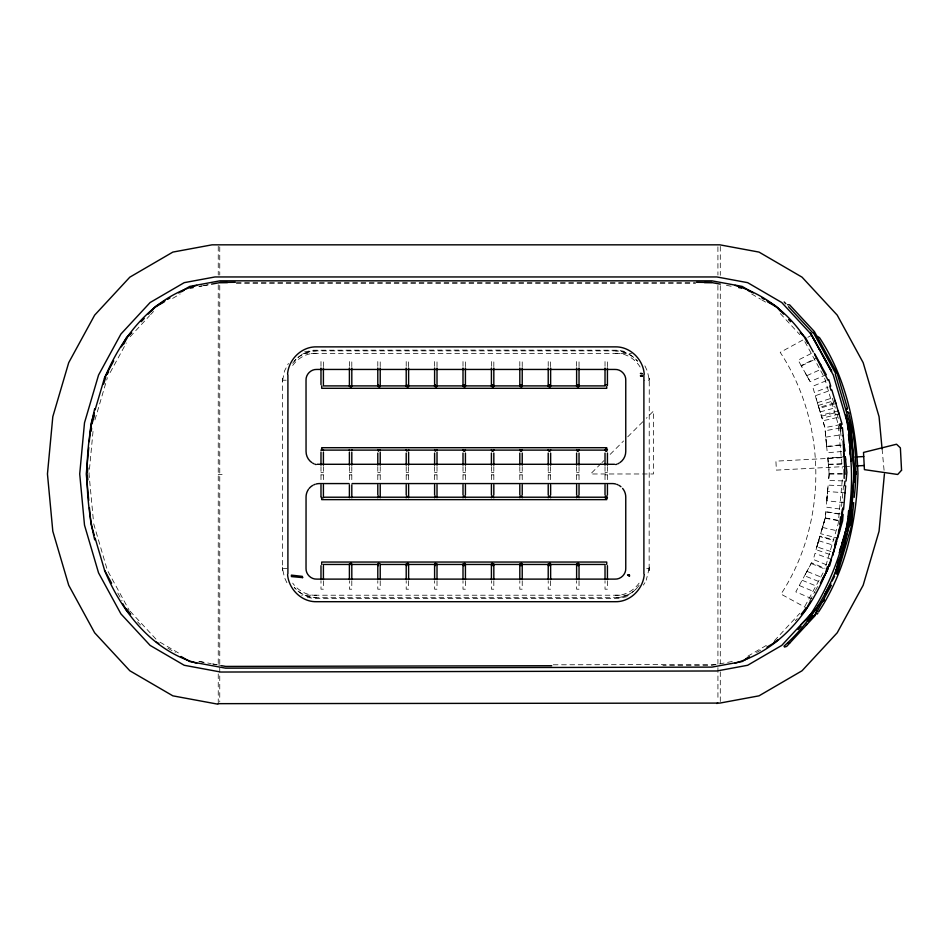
<?xml version="1.0" encoding="UTF-8"?>
<svg xmlns="http://www.w3.org/2000/svg" width="949" height="949" viewBox="0 0 949 949"><rect width="100%" height="100%" fill="white"/><g stroke="black" fill="none" stroke-linecap="round" stroke-linejoin="round"><path stroke-width="0.71" stroke-dasharray="4.75 3.56" d="M646.732 568.344L649.199 568.344L649.14 571.523L649.258 379.778L649.258 381.403M282.541 567.17L282.6 570.278L282.6 378.295M649.199 570.278L649.258 567.17M282.612 380.347L284.486 371L288.425 363.431M282.541 381.403L282.6 380.217L286.301 380.217M649.199 380.217L649.199 378.295L649.199 380.217L644.264 380.217M649.199 568.344L646.222 580.195M840.256 513.919L825.844 511.641L825.357 517.774L821.514 530.693L825.428 516.897M825.642 514.121L825.725 513.065M825.689 513.456L825.844 511.641M826.864 499.411L826.211 507.134L843.554 509.542M844.159 502.685L826.745 500.74L827.077 496.991M826.887 499.115L827.208 495.425M827.314 494.215L827.552 491.523L845.025 492.804M826.745 500.74L828.145 485.129L845.642 485.947M827.409 493.172L828.145 485.129M827.896 487.81L828.062 485.935M93.014 431.451L89.028 473.978L93.429 520.906M842.285 479.838L838.169 523.836L825.322 567.466M841.549 506.446L843.483 485.781M845.286 456.777L827.801 457.916L829.343 472.507L828.572 480.502L843.163 480.906M829.177 474.263L827.813 458.059M828.75 478.735L829.343 472.507M282.541 568.795L287.523 568.344M829.841 554.453L816.057 549.661L817.148 545.805M818.619 540.622L816.84 546.861L833.459 552.389M816.994 546.327L819.782 536.6L833.851 540.515M816.057 549.661L819.794 536.576L817.374 545.011M819.082 539.056L819.936 536.078L834.005 539.957M821.134 531.998L820.636 533.694L837.576 538.154M94.947 419.897L107.379 377.678M822.89 526.043L820.849 532.947L823.993 522.33M823.898 522.614L825.357 517.774M806.401 572.33L811.525 562.828L825.061 568.309M811.929 598.76L795.831 591.868L806.935 571.334L820.458 576.838M811.525 562.828L804.562 575.746L818.074 581.263M110.179 372.53L126.312 342.957M804.859 606.281L824.491 570.278M809.841 600.788L814.788 591.702M815.499 590.408L817.623 586.518M643.363 585.13L644.905 582.722M292.695 363.242C298.01 355.59 307.144 350.833 316.444 350.881L615.355 350.881C623.801 350.857 632.141 354.748 637.55 361.225A28.992 28.992 0 0 0 615.355 350.881M292.695 365.448C298.01 357.963 307.144 352.696 316.444 353.36L631.559 353.36M639.092 583.125C633.79 590.61 624.656 595.865 615.355 595.213L301.616 595.213M639.092 585.331C633.79 592.983 624.656 597.728 615.355 597.692L316.444 597.692C307.986 597.716 299.659 593.825 294.237 587.336A28.992 28.992 0 0 0 316.444 597.692M130.096 336.765L149.622 315.685M150.594 314.629L153.524 311.474M774.443 640.694L799.829 613.303M795.286 620.753L797.267 618.618M600.895 463.658L590.575 473.978L653.505 473.978L653.505 411.047L646.281 418.272M601.927 462.626L603.991 460.562M610.171 454.369L623.588 440.965M627.716 436.837L645.249 419.304M172.623 298.401L180.215 293.976M747.859 656.186L768.109 644.383M756.531 652.556L761.489 649.674M802.807 340.039L780.208 352.364C827.291 423.657 827.836 522.579 781.003 594.11L807.374 608.499M807.836 337.298L811.597 335.246M811.146 353.538L798.133 360.134L802.119 367.31M802.142 367.346L801.146 365.543L816.887 357.88M801.359 365.934L817.125 358.295M806.804 375.685L820.114 369.695M826.223 374.725L810.138 381.64L808.619 378.936M826.081 380.763L812.593 386.338L814.349 392.412L828.003 387.251M839.082 414.072L822.048 418.165L815.321 395.757L829.058 390.834M817.374 402.72L831.277 398.272M818.204 405.484L832.166 401.225M834.218 403.005L818.821 407.536L821.443 416.196L835.606 412.661M834.515 403.977L819.094 408.45L815.321 395.757M304.546 351.913L313.407 350.228L465.9 350.098L618.392 350.228L627.253 351.913M820.138 411.913L835.63 407.702M627.253 596.648L618.392 598.345L313.407 598.345L307.429 597.431M838.121 410.893L821.146 415.223L824.906 427.619L839.236 424.832M837.089 417.56L822.854 420.787L824.883 427.299M198.839 286.503L201.674 285.981M203.086 285.72L208.756 284.664M199.598 286.444L202.505 285.898M203.964 285.637L208.329 284.83M732.272 661.489L711.797 665.379L662.888 665.486M841.205 445.2L826.698 446.825L825.191 430.751L840.992 427.892M825.772 437.145L841.644 434.713M826.65 446.374L844.052 444.393M841.822 451.499L827.279 452.756L826.425 444.073M615.355 353.36C625.51 352.672 635.427 358.912 640.456 367.571M316.444 595.213C307.144 595.865 298.01 590.61 292.695 583.125M827.836 458.26L842.404 457.323M841.775 457.703L775.914 461.155L776.377 470.123L843.708 466.6M845.168 466.517L849.569 466.291M828.465 464.263L841.597 463.753M828.501 464.63L841.633 464.132M553.267 664.798L716.27 664.454M236.372 282.577L695.498 282.577M236.337 283.478L695.534 283.478M302.992 353.36L316.444 353.36M320.987 472.483L323.407 472.483M349.398 472.483L351.806 472.483M377.797 472.483L380.217 472.483M406.208 472.483L408.616 472.483M434.606 472.483L437.014 472.483M463.005 472.483L465.425 472.483M491.416 472.483L493.824 472.483M519.815 472.483L522.223 472.483M548.214 472.483L550.634 472.483M576.624 472.483L579.032 472.483M605.023 472.483L607.431 472.483M829.212 473.942L842.344 473.954M829.224 473.824L842.356 473.836M218.246 474.488L222.113 474.488M320.987 474.856L323.407 474.856M349.398 474.856L351.806 474.856M377.797 474.856L380.217 474.856M406.208 474.856L408.616 474.856M434.606 474.856L437.014 474.856M463.005 474.856L465.425 474.856M491.416 474.856L493.824 474.856M519.815 474.856L522.223 474.856M548.214 474.856L550.634 474.856M576.624 474.856L579.032 474.856M605.023 474.856L607.431 474.856M615.355 595.213L631.559 595.213M825.82 511.95L840.233 514.263M726.459 285.364L732.272 286.444M825.31 517.917L838.228 520.313M199.563 661.489L211.176 663.636M212.623 663.897L216.977 664.703M218.424 664.976L221.331 665.51M198.827 661.441L204.486 662.497M212.967 664.063L217.214 664.846M825.215 518.237L840.992 521.191M822.475 527.419L839.545 531.369M818.584 540.74L835.369 545.782M831.443 559.447L815.013 553.386L813.329 559.471L829.568 566.043M811.17 563.504L824.693 568.985M802.13 580.254L816.982 586.352M799.283 585.521L815.452 592.235M751.655 293.976L760.517 299.149M761.786 299.884L765.582 302.09M159.954 642.165L181.484 654.715M167.902 648.226L175.351 652.556M780.303 313.585L799.829 334.653M130.096 611.192L157.427 640.694M137.569 621.82L140.535 625.011M805.31 373.028L809.758 380.964L801.146 365.543M804.859 341.676L824.491 377.678L838.169 424.12L842.285 468.106M108.079 571.571L129.123 610.136M117.783 593.006L122.03 600.788M644.905 365.851L647.313 371L649.14 379.256M286.895 582.722L284.486 577.561L282.66 569.317M832.38 398.272L835.298 408.189M836.971 413.871L838.631 419.541M93.702 523.836L107.379 570.278M827.801 457.916L828.109 460.906M826.294 442.673L826.698 446.825M825.938 438.877L826.354 443.254M882.084 448.996L884.148 471.024M840.577 431.166L841.407 440.028M825.227 431.107L826.033 439.897M825.191 430.751L825.867 438.094M720.291 246.408L720.291 275.305M720.291 285.685L720.291 663.731M720.291 671.88L720.291 701.525M717.907 246.859L717.93 275.02M717.907 285.388L717.93 700.386M607.431 366.658L607.431 361.166L605.023 361.166L605.023 366.658M607.431 466.6L607.431 482.104M607.431 580.942L607.431 589.187L605.023 589.187L605.023 580.942M605.023 466.6L605.023 482.104M579.032 366.658L579.032 361.166L576.624 361.166L576.624 366.658M579.032 466.6L579.032 482.104M579.032 580.942L579.032 589.187L576.624 589.187L576.624 580.942M576.624 466.6L576.624 482.104M550.634 366.658L550.634 361.166L548.214 361.166L548.214 366.658M550.634 466.6L550.634 482.104M550.634 580.942L550.634 589.187L548.214 589.187L548.214 580.942M548.214 466.6L548.214 482.104M522.223 366.658L522.223 361.166L519.815 361.166L519.815 366.658M522.223 466.6L522.223 482.104M522.223 580.942L522.223 589.187L519.815 589.187L519.815 580.942M519.815 466.6L519.815 482.104M493.824 366.658L493.824 361.166L491.416 361.166L491.416 366.658M493.824 466.6L493.824 482.104M493.824 580.942L493.824 589.187L491.416 589.187L491.416 580.942M491.416 466.6L491.416 482.104M465.425 366.658L465.425 361.166L463.005 361.166L463.005 366.658M465.425 466.6L465.425 482.104M465.425 580.942L465.425 589.187L463.005 589.187L463.005 580.942M463.005 466.6L463.005 482.104M437.014 366.658L437.014 361.166L434.606 361.166L434.606 366.658M437.014 466.6L437.014 482.104M437.014 580.942L437.014 589.187L434.606 589.187L434.606 580.942M434.606 466.6L434.606 482.104M408.616 366.658L408.616 361.166L406.208 361.166L406.208 366.658M408.616 466.6L408.616 482.104M408.616 580.942L408.616 589.187L406.208 589.187L406.208 580.942M406.208 466.6L406.208 482.104M380.217 366.658L380.217 361.166L377.797 361.166L377.797 366.658M380.217 466.6L380.217 482.104M380.217 580.942L380.217 589.187L377.797 589.187L377.797 580.942M377.797 466.6L377.797 482.104M351.806 366.658L351.806 361.166L349.398 361.166L349.398 366.658M351.806 466.6L351.806 482.104M351.806 580.942L351.806 589.187L349.398 589.187L349.398 580.942M349.398 466.6L349.398 482.104M323.407 366.658L323.407 361.166L320.987 361.166L320.987 366.658M323.407 466.6L323.407 482.104M323.407 580.942L323.407 589.187L320.987 589.187L320.987 580.942M320.987 466.6L320.987 482.104M219.753 246.859L219.753 275.02M219.753 285.388L219.753 701.869M218.246 246.313L218.246 275.032M218.246 284.842L218.246 664.158M218.246 673.932L218.246 702.687M294.237 361.225A28.992 28.992 0 0 1 295.946 359.363M297.808 357.654A28.992 28.992 0 0 1 316.444 350.881M635.842 589.199A28.992 28.992 0 0 1 615.355 597.692"/><path stroke-width="1.42" d="M843.139 514.382L842.582 520.954L839.545 531.369M843.554 509.542L845.049 492.507M845.025 492.804L845.642 485.947M846.081 480.989L846.864 472.424L845.322 457.145M88.743 447.525L86.264 473.966L88.743 500.408M89.289 441.641L90.938 424.013L94.259 412.756M87.427 472.495L87.842 468.071M91.294 431.166L91.567 428.213M839.889 524.168L840.577 516.778M844.171 478.403L844.171 469.553M841.763 515.105L842.309 509.233M844.503 485.722L844.918 481.309M836.022 570.907L849.379 525.544L854.207 473.966L849.497 422.364C862.76 501.357 845.689 590.966 783.957 646.198M850.126 525.687L851.668 509.257M854.207 482.104L854.966 473.966M853.697 502.519L851.502 525.948L837.208 574.489L837.659 572.294M854.183 497.395C857.671 469.209 855.666 439.601 848.453 412.269L847.089 411.937M884.421 473.966L879.059 531.25L863.163 585.248L837.22 632.793L802.047 670.765L759.01 695.842L719.852 703.09L218.246 703.66M847.208 525.414L847.837 519.032M847.599 525.449L848.252 518.83M287.571 374.013C288.686 359.434 301.557 346.527 316.456 346.871L615.332 346.871C630.231 346.527 643.114 359.434 644.229 374.013M287.903 374.831L287.903 573.742M643.896 573.742L643.896 374.831M644.229 574.56C643.114 589.127 630.231 602.046 615.332 601.702L316.456 601.702C301.557 602.046 288.686 589.127 287.571 574.56M94.71 408.675C84.425 451.7 84.425 496.873 94.71 539.886M843.092 507.596C834.883 571.737 801.691 643.363 735.095 663.185M835.322 573.706L838.892 559.305M829.568 566.043L831.443 559.447M833.791 551.25L832.593 555.414L836.662 541.298M839.628 531.049L837.576 538.154M95.078 409.932L104.615 377.56L113.69 360.917M91.982 423.788L94.485 415.282M103.666 384.096L105.754 377.002M826.116 570.954L827.362 566.695M828.916 564.738L827.255 570.373L822.368 579.329M834.717 545.034L836.793 538M838.442 532.365L839.687 528.142M835.998 573.659L845.44 541.594M842.012 542.911C840.517 549.341 844.669 535.224 842.095 542.638M842.914 539.945L844.99 533.148M843.293 540.064L845.44 533.03M816.923 610.16L814.396 616.387L786.685 646.388L784.443 647.088M104.52 378.378C121.448 337.109 152.113 297.82 196.704 285.376M806.294 625.213L806.864 624.145M820.399 583.066L827.765 569.412M121.377 346.836L126.264 337.868L131.27 332.482M107.178 374.404L108.589 371.818M123.453 344.57L127.7 336.788L131.638 332.53M787.599 304.724L789.568 304.807L814.372 331.569L837.208 373.443L847.41 408.082L846.461 409.814M805.594 608.57L801.217 614.359M810.493 601.097L805.606 610.065L801.608 614.371M810.944 613.896C840.304 568.404 855.096 513.385 850.79 459.34M825.013 594.015L830.731 583.528M831.965 581.191L834.646 576.28M831.383 585.248L814.396 616.387L813.827 615.972M818.619 611.903C845.583 571.049 856.389 522.365 857.967 473.966C856.283 426.231 846.069 378.034 819.509 337.666L817.516 336.432M141.259 321.687L144.26 318.449M148.258 314.131L154.26 307.654L164.177 301.877M151.389 311.213L156.324 305.886L164.984 300.845M777.516 639.934L775.547 642.07L766.887 647.111M812.19 612.556L817.089 607.834L812.474 612.817M817.67 606.625L822.095 601.856L817.955 606.886M806.579 619.175L800.826 624.81M807.35 618.345L811.502 613.291L781.739 645.415L747.658 665.273L716.875 670.979L220.737 672.034L184.213 665.273L150.132 645.415L120.926 613.896L98.554 572.876L84.508 525.153L79.716 473.966L84.508 422.779L98.554 375.057L120.926 334.036L150.132 302.517L184.213 282.66L214.996 276.954L716.875 276.954L747.658 282.66L781.739 302.517L810.944 334.036L820.031 350.703M798.097 629.555L801.063 626.364M807.006 619.958L808.975 617.823M808.085 621.132L813.257 615.557M817.03 614.157L817.86 613.279M377.797 385.389L378.509 384.689M321.699 448.865L320.987 450.573M406.208 385.389L406.907 384.689M434.606 385.389L435.306 384.689M463.005 385.389L463.717 384.689M378.509 496.042L377.797 497.751M491.416 385.389L492.116 384.689M406.907 496.042L406.208 497.751M519.815 385.389L520.515 384.689M464.713 451.285L465.425 449.577M435.306 496.042L434.606 497.751M548.214 385.389L548.925 384.689M493.112 451.285L493.824 449.577M463.717 496.042L463.005 497.751M576.624 385.389L577.324 384.689M521.523 451.285L522.223 449.577M492.116 496.042L491.416 497.751M605.735 384.689L605.023 385.389L605.023 368.022M549.922 451.285L550.634 449.577M520.515 496.042L519.815 497.751M578.321 451.285L579.032 449.577M464.713 565.663L465.425 564.963M548.925 496.042L548.214 497.751M606.731 451.285L607.431 449.577L605.735 448.865M493.112 565.663L493.824 564.963M577.324 496.042L576.624 497.751M521.523 565.663L522.223 564.963M605.735 496.042L605.023 497.751M549.922 565.663L550.634 564.963M578.321 565.663L579.032 564.963M716.958 703.541L717.669 702.841M789.663 643.078L787.694 643.149M167.463 299.398L169.93 297.95M178.602 292.909L189.729 286.42L219.919 280.833L711.952 280.833L742.142 286.42L753.281 292.909M181.544 291.758L184.035 290.311M745.356 659.069L749.081 656.898M773.898 642.437L777.611 640.267M749.568 657.206L742.142 661.536L711.952 667.123L225.542 668.167L189.729 661.536L181.069 656.483M831.443 371.367L810.399 332.945L831.727 371.059M839.236 424.832L842.107 424.274L838.121 410.893M190.346 288.081L193.181 287.559M211.58 284.142L220.073 282.577L227.487 282.577M614.584 464.286L317.215 464.286M848.276 427.441L845.761 414.974L849.035 427.264M848.928 430.68L848.204 426.528L849.319 435.65M848.975 431.214L848.916 435.674M854.954 457.015L863.732 456.552M856.888 465.912L864.207 465.52M219.824 282.47L235.34 282.292M847.125 412.068L848.857 413.005M551.737 665.724L225.696 666.423L221.461 665.64M704.383 282.577L711.797 282.577L720.291 284.142M323.182 385.899L605.248 385.899M605.248 450.111L321.699 450.111L321.699 447.703L606.731 447.703L606.731 449.411M349.125 483.575L319.564 483.575A13.559 13.5 0 0 0 316.053 484.026M352.079 483.575L612.235 483.575A13.559 13.5 0 0 1 615.735 484.026M323.182 497.217L605.248 497.217M605.735 498.462L607.431 497.751L606.731 496.042M323.182 564.453L377.821 564.453M380.774 564.453L605.248 564.453M696.459 282.292L711.964 282.47M738.69 287.559L741.525 288.081M217.819 704.17L172.86 695.842L129.823 670.765L94.651 632.793L68.708 585.248L52.812 531.25L47.45 473.966L52.812 416.682L68.708 362.684L94.651 315.139L129.823 277.167L172.86 252.09L212.054 244.83L719.816 244.83L759.01 252.09L802.047 277.167L837.22 315.139L863.163 362.684L879.059 416.682L882.084 448.996M847.137 526.149L845.274 532.235L847.457 526.47M735.095 285.376C762.569 293.478 786.709 311.474 802.89 335.021M196.704 663.185C152.113 650.753 121.448 611.464 104.52 570.195M761.94 297.95L764.408 299.398M766.887 300.845L775.547 305.886L780.481 311.213M747.836 290.311L750.327 291.758M767.694 301.877L777.611 307.654L783.613 314.131M156.324 642.07L158.803 643.505M606.731 384.689L607.431 385.389L607.431 368.022M578.321 384.689L579.032 385.389M549.922 384.689L550.634 385.389M605.735 451.285L605.023 449.577M521.523 384.689L522.223 385.389M577.324 451.285L576.624 449.577M493.112 384.689L493.824 385.389M548.925 451.285L548.214 449.577M578.321 496.042L579.032 497.751M464.713 384.689L465.425 385.389M520.515 451.285L519.815 449.577M549.922 496.042L550.634 497.751M492.116 451.285L491.416 449.577M521.523 496.042L522.223 497.751M463.717 451.285L463.005 449.577M576.624 564.963L577.324 565.663M493.112 496.042L493.824 497.751M435.306 451.285L434.606 449.577M548.214 564.963L548.925 565.663M464.713 496.042L465.425 497.751M406.907 451.285L406.208 449.577M519.815 564.963L520.515 565.663M378.509 451.285L377.797 449.577M491.416 564.963L492.116 565.663M463.005 564.963L463.717 565.663M434.606 564.963L435.306 565.663M406.208 564.963L406.907 565.663M321.699 498.462L320.987 496.754M377.797 564.963L378.509 565.663M784.171 301.96L785.831 303.751M788.548 306.693L812.712 332.767M788.607 319.528L790.612 321.687M800.612 332.482L805.606 337.868L813.293 351.96M800.232 332.53L804.171 336.788L807.718 343.277M130.654 614.359L126.276 608.57M130.262 614.371L126.264 610.065L122.777 603.659M814.432 353.431L821.051 365.389M820.612 364.594L826.223 374.725M813.234 332.387L835.772 373.716M821.431 353.265L833.317 375.057L847.362 422.779L848.05 430.087M814.681 354.523L828.086 380.383M111.602 583.172L104.615 570.373L95.078 538M834.954 400.371L839.082 414.072M831.81 389.849L835.915 403.574M828.785 379.659L830.731 386.219M847.433 408.805L847.374 407.963M835.322 374.226L849.497 422.364M829.746 386.006L830.992 390.229M94.259 535.177L90.938 523.919L89.42 507.762M844.1 444.879L844.729 451.238L843.186 435.508M845.286 456.777L845.606 459.98M842.427 427.631L843.27 436.338M850.126 422.246L854.942 473.693M848.465 434.476L849.284 443.254M849.557 446.172L850.375 454.951M840.933 424.013L841.348 428.414M843.542 451.926L843.958 456.339M839.889 423.788L840.577 431.166M87.427 475.449L87.842 479.886M843.092 440.977L845.12 474.286M607.431 453.076L607.431 465.224M607.431 484.832L607.431 495.046M607.431 565.687L607.431 579.59M606.731 386.599L606.731 388.307L321.699 388.307L321.699 385.899M606.731 497.917L606.731 499.625L321.699 499.625L321.699 497.917M606.731 564.453L606.731 562.045L321.699 562.045L321.699 564.453M605.023 453.076L605.023 465.224M605.023 484.832L605.023 495.046M605.023 565.687L605.023 579.59M579.032 368.022L579.032 386.397L578.321 387.097L576.624 386.397L576.624 368.022M579.032 453.076L579.032 465.224M579.032 484.832L579.032 495.046M579.032 579.59L579.032 563.955L578.321 563.255L576.624 563.955L576.624 579.59M576.624 453.076L576.624 465.224M576.624 484.832L576.624 495.046M550.634 368.022L550.634 386.397L549.922 387.097L548.214 386.397L548.214 368.022M550.634 453.076L550.634 465.224M550.634 484.832L550.634 495.046M550.634 579.59L550.634 563.955L549.922 563.255L548.214 563.955L548.214 579.59M548.214 453.076L548.214 465.224M548.214 484.832L548.214 495.046M522.223 368.022L522.223 386.397L521.523 387.097L519.815 386.397L519.815 368.022M522.223 453.076L522.223 465.224M522.223 484.832L522.223 495.046M522.223 579.59L522.223 563.955L521.523 563.255L519.815 563.955L519.815 579.59M519.815 453.076L519.815 465.224M519.815 484.832L519.815 495.046M493.824 368.022L493.824 386.397L493.112 387.097L491.416 386.397L491.416 368.022M493.824 453.076L493.824 465.224M493.824 484.832L493.824 495.046M493.824 579.59L493.824 563.955L492.116 563.255L491.416 563.955L491.416 579.59M491.416 453.076L491.416 465.224M491.416 484.832L491.416 495.046M465.425 368.022L465.425 386.397L464.713 387.097L463.005 386.397L463.005 368.022M465.425 453.076L465.425 465.224M465.425 484.832L465.425 495.046M465.425 579.59L465.425 563.955L464.713 563.255L463.005 563.955L463.005 579.59M463.005 453.076L463.005 465.224M463.005 484.832L463.005 495.046M437.014 368.022L437.014 386.397L436.315 387.097L434.606 386.397L434.606 368.022M437.014 449.577L437.014 450.573M437.014 452.21L437.014 465.224M437.014 484.832L437.014 495.983M437.014 496.754L437.014 497.751M437.014 579.59L437.014 563.955L435.306 563.255L434.606 563.955L434.606 579.59M434.606 453.076L434.606 465.224M434.606 484.832L434.606 495.046M408.616 368.022L408.616 386.397L407.904 387.097L406.208 386.397L406.208 368.022M408.616 449.577L408.616 450.573M408.616 452.21L408.616 465.224M408.616 484.832L408.616 495.983M408.616 496.754L408.616 497.751M408.616 579.59L408.616 563.955L407.904 563.255L406.208 563.955L406.208 579.59M406.208 453.076L406.208 465.224M406.208 484.832L406.208 495.046M380.217 368.022L380.217 386.397L379.505 387.097L377.797 386.397L377.797 368.022M380.217 449.577L380.217 450.573M380.217 452.21L380.217 465.224M380.217 484.832L380.217 495.983M380.217 496.754L380.217 497.751M380.217 579.59L380.217 563.955L378.509 563.255L377.797 563.955L377.797 579.59M377.797 453.076L377.797 465.224M377.797 484.832L377.797 495.046M351.806 368.022L351.806 386.397L351.106 387.097L349.398 386.397L349.398 368.022M351.806 449.577L351.806 450.573M351.806 452.21L351.806 465.224M351.806 484.832L351.806 495.983M351.806 496.754L351.806 497.751M351.806 579.59L351.806 563.955L351.106 563.255L349.398 563.955L349.398 579.59M349.398 449.577L349.398 450.573M349.398 452.21L349.398 465.224M349.398 484.832L349.398 495.983M349.398 496.754L349.398 497.751M323.407 368.022L323.407 384.665M323.407 449.577L323.407 450.573M323.407 452.21L323.407 465.224M323.407 484.832L323.407 495.983M323.407 496.754L323.407 497.751M323.407 565.687L323.407 579.59M320.987 368.022L320.987 384.665M320.987 452.21L320.987 465.224M320.987 484.832L320.987 495.983M320.987 565.687L320.987 579.59M308.484 489.34A13.559 13.5 0 0 0 306.053 497.098L306.029 568.297C305.708 574.157 310.987 579.448 316.847 579.115L614.94 579.115C620.8 579.448 626.091 574.157 625.759 568.297L625.759 497.098A13.559 13.5 0 0 0 622.603 488.403M309.196 488.403A13.559 13.5 0 0 1 312.79 485.378M313.834 484.832A13.559 13.5 0 0 1 314.926 484.381M616.862 484.381A13.559 13.5 0 0 1 617.953 484.832M618.997 485.378A13.559 13.5 0 0 1 620.931 486.73M316.053 464.547A13.559 13.5 0 0 1 314.926 464.191M313.834 463.729A13.559 13.5 0 0 1 312.79 463.183M311.794 462.554A13.559 13.5 0 0 1 306.053 451.475L306.029 380.264C305.708 374.404 310.987 369.125 316.847 369.446L614.94 369.446C620.8 369.125 626.091 374.404 625.759 380.264L625.759 451.475A13.559 13.5 0 0 1 619.994 462.554M618.997 463.183A13.559 13.5 0 0 1 617.953 463.729M616.862 464.191A13.559 13.5 0 0 1 615.735 464.547M901.55 470.265L897.695 474.476L864.42 469.636L863.519 452.436L896.532 444.227L900.376 447.869L901.55 470.265M629.484 575.13L629.448 576.375L627.55 574.88L629.484 575.13M848.643 510.823L848.406 517.324L848.643 510.823M841.004 546.197L839.414 552.757L841.004 546.197M824.361 599.412L823.388 601.025L824.361 599.412M849.367 436.374L850.921 461.344L849.367 436.374M856.366 473.966L855.962 471.677L856.366 473.966M642.402 375.934L640.468 375.828L642.402 375.934M302.624 577.621L291.426 576.577L291.39 575.13L302.351 576.375L302.624 577.621M642.331 373.645L640.397 373.443L642.331 373.704"/></g></svg>
